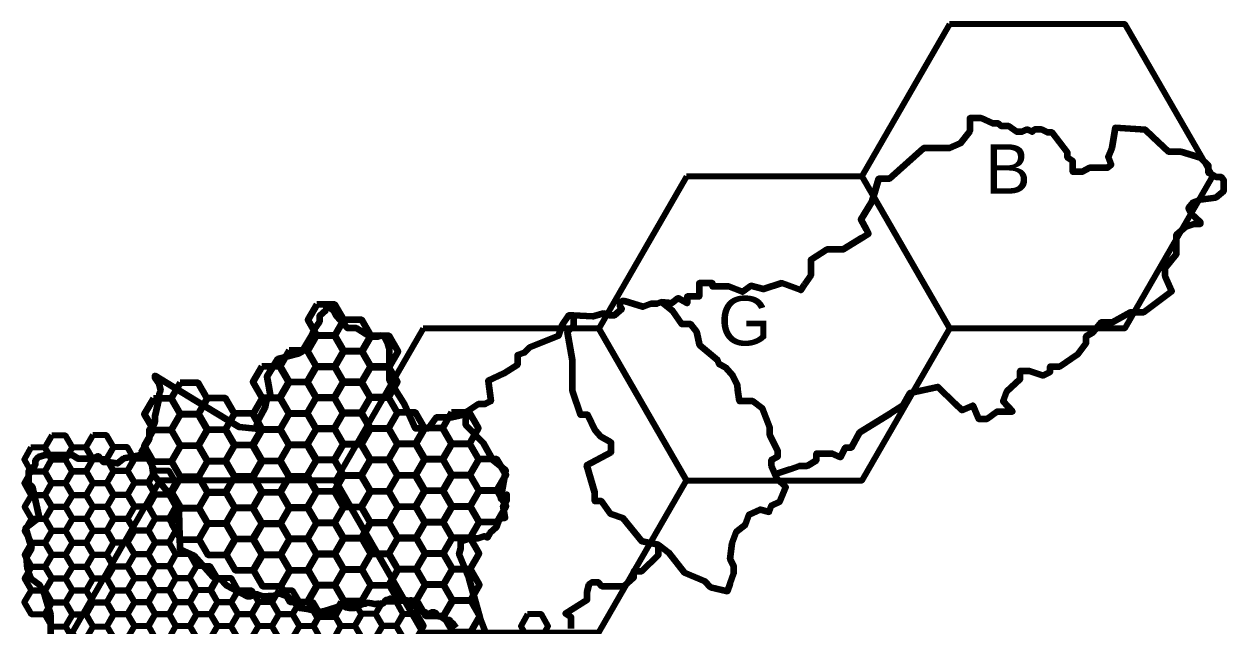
# Model space of a CAD drawing. Header units: millimetres. Extents: x 35340 to 139450, y -25314 to 37699.
# Drawn here: x 84170 to 139450, y 9980 to 37699 of the extents above; entities that cross this region are included whole.
import ezdxf

# ---------------------------------------------------------------- set-up
doc = ezdxf.new("R2010")
doc.units = ezdxf.units.MM
doc.styles.get("Standard").update_dxf_attribs({"font": 'arial.ttf'})

msp = doc.modelspace()

# ---------------------------------------------------------------- linework, layer by layer
at = {"color": 7, "lineweight": 80}
for points in [[(126811, 37699), (122769, 30699), (126811, 23699), (134894, 23699), (138935, 30699), (134894, 37699)], [(114693, 30685), (110651, 23685), (114693, 16685), (122776, 16685), (126817, 23685), (122776, 30685)], [(102562, 23685), (98521, 16685), (102562, 9685), (110645, 9685), (114687, 16685), (110645, 23685)], [(90425, 16682), (86384, 9682), (90425, 2682), (98508, 2682), (102550, 9682), (98508, 16682)]]:
    msp.add_lwpolyline(points, close=True, dxfattribs=at)
at = {"color": 30, "lineweight": 211, "true_color": 0xf8991e}
for points in [[(118781, 16966), (119460, 17200), (119890, 17348), (120250, 17348), (120680, 17620), (120680, 17930), (121400, 17930), (121790, 17750), (122010, 18200), (122290, 18200), (122670, 18910), (124070, 19770), (124677, 20143), (124990, 20720), (126260, 20990), (127050, 20230), (127378, 19915), (127880, 20130), (128140, 19520), (128540, 19520), (129000, 19850), (129710, 19850), (129270, 20310), (129450, 20780), (130060, 21350), (130060, 21730), (130460, 21730), (131110, 21510), (131440, 21690), (131440, 21930), (131890, 21930), (132710, 22500), (133100, 23000), (133100, 23320), (133440, 23530), (133810, 23970), (134310, 23970), (135150, 24430), (135750, 24430), (136370, 24890), (137045, 25390), (136740, 26090), (136740, 26450), (137260, 27100), (137260, 28010), (137680, 28360), (138090, 28500), (138360, 28500), (138360, 28580), (137950, 28960), (137820, 29220), (138040, 29500), (138370, 29620), (139070, 29710), (139450, 30020), (139450, 30330), (139450, 30510), (139340, 30650), (139110, 30650), (138740, 30850), (138740, 31190), (138360, 31530), (137460, 31810), (136910, 31810), (136170, 32510), (135841, 32821), (134440, 32920), (134290, 31980), (134110, 31590), (134250, 31220), (134080, 31080), (133250, 31080), (132920, 30890), (132480, 30890), (132480, 31390), (132240, 31550), (132240, 31780), (131530, 32700), (131320, 32700), (131050, 32840), (130720, 32840), (130610, 32740), (130380, 32840), (130140, 32730), (129900, 32730), (129540, 32990), (129200, 32990), (129060, 33120), (128800, 33120), (128270, 33360), (127740, 33360), (127740, 32760), (127300, 32200), (126800, 31980), (126100, 31980), (125610, 31980), (124030, 30570), (123530, 30570), (123220, 29530), (122720, 28700), (122960, 28260), (123078, 28044), (122780, 27860), (121911, 27322), (121150, 27322), (120420, 26840), (120420, 26120), (120130, 25700), (119949, 25438), (119080, 25760), (118230, 25490), (117660, 25650), (117270, 25370), (116640, 25620), (116260, 25620), (115880, 25620), (115880, 25770), (115270, 25770), (115270, 25420), (115270, 25150), (114720, 25150), (114720, 24850), (114300, 25070), (114020, 24840), (113540, 24890)], [(118870, 16760), (118610, 17360), (118610, 17630), (118900, 17780), (118900, 18050), (118530, 18760), (118530, 19120), (118190, 19990), (117750, 20330), (117130, 20330), (117060, 20860), (117032, 21075), (116840, 21490), (116480, 21880), (116200, 22040), (116130, 22200), (115300, 22900), (115170, 23530), (114890, 23880), (114470, 23880), (114060, 24470), (113540, 24890), (113320, 24820), (113040, 24820), (112670, 24680), (111840, 24930), (111710, 24930), (111620, 24820), (111620, 24700), (111710, 24590), (111360, 24270), (111180, 24270), (110870, 24370), (110380, 24230), (109500, 24280)], [(105820, 8720), (105180, 10340), (104680, 12160), (104210, 13280), (104290, 13570), (104290, 13870), (104760, 14020), (105100, 14020), (105380, 14120), (105520, 14050), (105650, 14270), (105940, 14530), (106060, 14890), (106210, 14960), (106330, 14960), (106250, 15520), (106410, 15760), (106410, 16040), (106250, 15840), (106130, 15840), (106370, 17140), (105780, 17600), (105330, 18400), (104520, 19230), (104520, 19520), (104630, 19680), (104630, 19880), (104300, 19680), (103880, 19580), (103160, 19580), (102790, 19080), (102200, 19080), (101710, 20160), (101010, 21280), (101010, 21990), (101010, 22750), (100950, 22950), (100790, 23280), (100660, 23360), (100460, 23290), (100110, 23290), (99730, 23540), (99492, 23697), (99370, 23697), (99070, 23697), (98560, 24250), (98460, 24470), (98130, 24770), (98070, 24520), (97780, 24260), (97780, 23980), (97530, 23630), (97390, 23300), (96970, 22610), (96800, 22510), (95850, 22270), (95360, 21470), (95430, 21060), (95508, 20604), (95330, 20330), (95270, 20020), (94990, 19520), (94840, 19060), (94080, 19140), (92060, 20370), (90202, 21501), (90202, 21410), (90380, 21150), (90460, 20840), (90400, 20670), (90400, 20510), (90190, 19640), (90190, 19370), (90110, 19170), (89940, 19020), (89940, 18560), (89550, 17950)], [(109370, 9870), (109370, 10090), (109370, 10380), (109120, 10550), (110120, 11190), (110120, 11550), (110210, 11910), (110340, 12000), (110620, 12000), (110790, 11810), (111220, 11810), (111820, 11810), (112260, 12210), (112260, 12510), (112630, 12510), (113400, 13260), (113400, 13710), (112640, 13870), (111770, 14950), (111190, 15150), (110780, 15730), (110470, 15730), (110470, 16130), (110100, 17380), (111220, 17980), (111220, 18430), (110720, 18710), (110500, 18970), (110150, 19700), (109810, 19700), (109430, 20790), (109430, 22220), (109200, 23520), (109500, 23810), (109500, 24280), (109260, 24280), (108960, 23840), (108800, 23340), (107450, 22800), (107210, 22560), (106910, 22450), (106910, 22010), (106270, 21600), (105550, 21270), (105680, 20330), (105400, 20190), (105090, 20190), (104630, 19880)], [(104081, 9899), (103951, 10059), (103821, 10169), (103781, 10249), (103631, 10269), (103561, 10279), (103371, 10399), (103332, 10424), (103261, 10424), (103101, 10599), (102921, 10599), (102881, 10539), (102741, 10539), (102701, 10589), (102351, 10699), (102321, 10649), (102291, 10649), (102281, 10679), (102331, 10859), (102301, 10869), (102231, 10869), (102101, 10939), (102111, 10959), (102041, 11009), (101953, 11072), (102011, 11159), (102001, 11169), (101981, 11159), (101941, 11159), (101891, 11129), (101831, 11149), (101761, 11149), (101531, 11149), (101331, 11149), (101181, 11199), (101091, 11229), (101011, 11229), (100951, 11189), (100900, 11155), (100861, 11179), (100791, 11119), (100721, 11019), (100521, 10989), (100481, 11019), (100421, 10979), (100311, 10979), (100171, 11009), (99989, 11048), (99901, 10999), (99831, 10999), (99731, 10969), (99401, 10799), (99171, 10799), (98991, 10839), (98961, 10889), (98761, 10889), (98021, 10659), (97771, 10619), (97301, 10739), (96881, 10799), (96331, 11359), (96231, 11359), (95921, 11459), (95671, 11369), (95191, 11339), (94901, 11439), (94581, 11339), (94471, 11339), (94181, 11489), (93498, 11843), (93201, 12159), (92871, 12249), (92011, 13209), (91371, 13499), (91311, 15269), (91191, 15659), (90141, 16959), (90061, 17499), (89761, 17899), (89091, 17759), (88776, 17693), (88471, 17469), (88071, 17529), (87831, 17529), (87591, 17799), (87331, 17679), (86671, 17679), (86391, 17839), (85141, 17839), (84831, 17749), (84681, 17589), (84681, 17389), (84381, 17109), (84381, 16589), (84381, 16539), (84551, 16409), (84611, 16129), (84861, 14959), (84241, 14489), (84521, 13559), (84271, 13149), (84311, 12629), (84491, 12169), (84891, 11879), (85111, 11419), (85391, 10499), (85391, 8529)], [(113400, 13710), (113860, 13360), (114580, 12450), (115530, 12050), (115800, 11770), (116580, 11580), (116700, 11930), (116867, 12418), (116867, 12730), (116700, 13060), (116800, 13790), (116990, 14330), (117410, 14650), (117580, 15120), (118090, 15340), (118500, 15230), (118610, 15530), (118990, 15720), (119260, 16370), (118870, 16760)]]:
    msp.add_lwpolyline(points, dxfattribs=at)
at = {"color": 6, "lineweight": 211}
for points in [[(97656, 24790), (97240, 24070), (97656, 23350), (98487, 23350), (98903, 24070), (98487, 24790)], [(98908, 24075), (98492, 23355), (98908, 22635), (99739, 22635), (100155, 23355), (99739, 24075)], [(97648, 23355), (97232, 22635), (97648, 21915), (98479, 21915), (98895, 22635), (98479, 23355)], [(100158, 23345), (99742, 22625), (100158, 21905), (100989, 21905), (101405, 22625), (100989, 23345)], [(96388, 22665), (95972, 21945), (96388, 21225), (97219, 21225), (97635, 21945), (97219, 22665)], [(98898, 22635), (98482, 21915), (98898, 21195), (99729, 21195), (100145, 21915), (99729, 22635)], [(95128, 21935), (94712, 21215), (95128, 20495), (95959, 20495), (96375, 21215), (95959, 21935)], [(97648, 21925), (97232, 21205), (97648, 20485), (98479, 20485), (98895, 21205), (98479, 21925)], [(100128, 21935), (99712, 21215), (100128, 20495), (100959, 20495), (101375, 21215), (100959, 21935)], [(91368, 21177), (90952, 20457), (91368, 19737), (92199, 19737), (92615, 20457), (92199, 21177)], [(96385, 21207), (95970, 20487), (96385, 19767), (97217, 19767), (97632, 20487), (97217, 21207)], [(98878, 21225), (98462, 20505), (98878, 19785), (99709, 19785), (100125, 20505), (99709, 21225)], [(90128, 20455), (89712, 19735), (90128, 19015), (90959, 19015), (91375, 19735), (90959, 20455)], [(92618, 20467), (92202, 19747), (92618, 19027), (93449, 19027), (93865, 19747), (93449, 20467)], [(95138, 20467), (94722, 19747), (95138, 19027), (95969, 19027), (96385, 19747), (95969, 20467)], [(97628, 20495), (97212, 19775), (97628, 19055), (98459, 19055), (98875, 19775), (98459, 20495)], [(100128, 20517), (99712, 19797), (100128, 19077), (100959, 19077), (101375, 19797), (100959, 20517)], [(91368, 19727), (90952, 19007), (91368, 18287), (92199, 18287), (92615, 19007), (92199, 19727)], [(93868, 19757), (93452, 19037), (93868, 18317), (94699, 18317), (95115, 19037), (94699, 19757)], [(96385, 19767), (95970, 19047), (96385, 18327), (97217, 18327), (97632, 19047), (97217, 19767)], [(98878, 19797), (98462, 19077), (98878, 18357), (99709, 18357), (100125, 19077), (99709, 19797)], [(101378, 19807), (100962, 19087), (101378, 18367), (102209, 18367), (102625, 19087), (102209, 19807)], [(103858, 19806), (103442, 19086), (103858, 18366), (104689, 18366), (105105, 19086), (104689, 19806)], [(90127, 19000), (89711, 18280), (90127, 17560), (90958, 17560), (91374, 18280), (90958, 19000)], [(92618, 19017), (92202, 18297), (92618, 17577), (93449, 17577), (93865, 18297), (93449, 19017)], [(95138, 19027), (94722, 18307), (95138, 17587), (95969, 17587), (96385, 18307), (95969, 19027)], [(97638, 19067), (97222, 18347), (97638, 17627), (98469, 17627), (98885, 18347), (98469, 19067)], [(100128, 19077), (99712, 18357), (100128, 17637), (100959, 17637), (101375, 18357), (100959, 19077)], [(102638, 19095), (102222, 18375), (102638, 17655), (103469, 17655), (103885, 18375), (103469, 19095)], [(91378, 18277), (90962, 17557), (91378, 16837), (92209, 16837), (92625, 17557), (92209, 18277)], [(93868, 18307), (93452, 17587), (93868, 16867), (94699, 16867), (95115, 17587), (94699, 18307)], [(96385, 18317), (95970, 17597), (96385, 16877), (97217, 16877), (97632, 17597), (97217, 18317)], [(98878, 18357), (98462, 17637), (98878, 16917), (99709, 16917), (100125, 17637), (99709, 18357)], [(101378, 18367), (100962, 17647), (101378, 16927), (102209, 16927), (102625, 17647), (102209, 18367)], [(103878, 18366), (103462, 17646), (103878, 16926), (104709, 16926), (105125, 17646), (104709, 18366)], [(92628, 17567), (92212, 16847), (92628, 16127), (93459, 16127), (93875, 16847), (93459, 17567)], [(95138, 17577), (94722, 16857), (95138, 16137), (95969, 16137), (96385, 16857), (95969, 17577)], [(97638, 17627), (97222, 16907), (97638, 16187), (98469, 16187), (98885, 16907), (98469, 17627)], [(100128, 17627), (99712, 16907), (100128, 16187), (100959, 16187), (101375, 16907), (100959, 17627)], [(102638, 17655), (102222, 16935), (102638, 16215), (103469, 16215), (103885, 16935), (103469, 17655)], [(105128, 17655), (104712, 16935), (105128, 16215), (105959, 16215), (106375, 16935), (105959, 17655)], [(91388, 16847), (90972, 16127), (91388, 15407), (92219, 15407), (92635, 16127), (92219, 16847)], [(93878, 16857), (93462, 16137), (93878, 15417), (94709, 15417), (95125, 16137), (94709, 16857)], [(96395, 16867), (95980, 16147), (96395, 15427), (97227, 15427), (97642, 16147), (97227, 16867)], [(98878, 16907), (98462, 16187), (98878, 15467), (99709, 15467), (100125, 16187), (99709, 16907)], [(101378, 16917), (100962, 16197), (101378, 15477), (102209, 15477), (102625, 16197), (102209, 16917)], [(103888, 16925), (103472, 16205), (103888, 15485), (104719, 15485), (105135, 16205), (104719, 16925)], [(92638, 16137), (92222, 15417), (92638, 14697), (93469, 14697), (93885, 15417), (93469, 16137)], [(95148, 16127), (94732, 15407), (95148, 14687), (95979, 14687), (96395, 15407), (95979, 16127)], [(97638, 16177), (97222, 15457), (97638, 14737), (98469, 14737), (98885, 15457), (98469, 16177)], [(100138, 16177), (99722, 15457), (100138, 14737), (100969, 14737), (101385, 15457), (100969, 16177)], [(102638, 16205), (102222, 15485), (102638, 14765), (103469, 14765), (103885, 15485), (103469, 16205)], [(105138, 16214), (104722, 15494), (105138, 14774), (105969, 14774), (106385, 15494), (105969, 16214)], [(91392, 15405), (90977, 14685), (91392, 13965), (92224, 13965), (92640, 14685), (92224, 15405)], [(93888, 15427), (93472, 14707), (93888, 13987), (94719, 13987), (95135, 14707), (94719, 15427)], [(96405, 15437), (95990, 14717), (96405, 13997), (97237, 13997), (97652, 14717), (97237, 15437)], [(98888, 15457), (98472, 14737), (98888, 14017), (99719, 14017), (100135, 14737), (99719, 15457)], [(101388, 15467), (100972, 14747), (101388, 14027), (102219, 14027), (102635, 14747), (102219, 15467)], [(103888, 15476), (103472, 14756), (103888, 14036), (104719, 14036), (105135, 14756), (104719, 15476)], [(92642, 14695), (92227, 13975), (92642, 13255), (93474, 13255), (93890, 13975), (93474, 14695)], [(95158, 14697), (94742, 13977), (95158, 13257), (95989, 13257), (96405, 13977), (95989, 14697)], [(97648, 14727), (97232, 14007), (97648, 13287), (98479, 13287), (98895, 14007), (98479, 14727)], [(100148, 14747), (99732, 14027), (100148, 13307), (100979, 13307), (101395, 14027), (100979, 14747)], [(102648, 14755), (102232, 14035), (102648, 13315), (103479, 13315), (103895, 14035), (103479, 14755)], [(93892, 13985), (93477, 13265), (93892, 12545), (94724, 12545), (95140, 13265), (94724, 13985)], [(96410, 13995), (95994, 13275), (96410, 12555), (97241, 12555), (97657, 13275), (97241, 13995)], [(98898, 14027), (98482, 13307), (98898, 12587), (99729, 12587), (100145, 13307), (99729, 14027)], [(101398, 14037), (100982, 13317), (101398, 12597), (102229, 12597), (102645, 13317), (102229, 14037)], [(103898, 14035), (103482, 13315), (103898, 12595), (104729, 12595), (105145, 13315), (104729, 14035)], [(97658, 13297), (97242, 12577), (97658, 11857), (98489, 11857), (98905, 12577), (98489, 13297)], [(100152, 13305), (99737, 12585), (100152, 11865), (100984, 11865), (101400, 12585), (100984, 13305)], [(102658, 13325), (102242, 12605), (102658, 11885), (103489, 11885), (103905, 12605), (103489, 13325)], [(95162, 13255), (94747, 12535), (95162, 11815), (95994, 11815), (96410, 12535), (95994, 13255)], [(96422, 12535), (96007, 11815), (96422, 11095), (97254, 11095), (97669, 11815), (97254, 12535)], [(98902, 12585), (98487, 11865), (98902, 11145), (99734, 11145), (100150, 11865), (99734, 12585)], [(101402, 12595), (100987, 11875), (101402, 11155), (102234, 11155), (102650, 11875), (102234, 12595)], [(103908, 12595), (103492, 11875), (103908, 11155), (104739, 11155), (105155, 11875), (104739, 12595)], [(97662, 11855), (97247, 11135), (97662, 10415), (98494, 10415), (98910, 11135), (98494, 11855)], [(102662, 11883), (102247, 11163), (102662, 10443), (103494, 10443), (103910, 11163), (103494, 11883)], [(103918, 11154), (103502, 10434), (103918, 9714), (104749, 9714), (105165, 10434), (104749, 11154)]]:
    msp.add_lwpolyline(points, close=True, dxfattribs=at)
at = {"color": 4, "lineweight": 80}
for points in [[(85448, 18750), (85130, 18200), (85448, 17650), (86083, 17650), (86400, 18200), (86083, 18750)], [(87338, 18760), (87020, 18210), (87338, 17660), (87973, 17660), (88290, 18210), (87973, 18760)], [(84488, 18200), (84170, 17650), (84488, 17100), (85123, 17100), (85440, 17650), (85123, 18200)], [(86388, 18200), (86070, 17650), (86388, 17100), (87023, 17100), (87340, 17650), (87023, 18200)], [(88298, 18220), (87980, 17670), (88298, 17120), (88933, 17120), (89250, 17670), (88933, 18220)], [(85440, 17650), (85123, 17100), (85440, 16550), (86075, 16550), (86393, 17100), (86075, 17650)], [(87348, 17660), (87030, 17110), (87348, 16560), (87983, 16560), (88300, 17110), (87983, 17660)], [(89258, 17680), (88940, 17130), (89258, 16580), (89893, 16580), (90210, 17130), (89893, 17680)], [(84488, 17100), (84170, 16550), (84488, 16000), (85123, 16000), (85440, 16550), (85123, 17100)], [(86400, 17110), (86083, 16560), (86400, 16010), (87035, 16010), (87353, 16560), (87035, 17110)], [(88308, 17120), (87990, 16570), (88308, 16020), (88943, 16020), (89260, 16570), (88943, 17120)], [(90218, 17130), (89900, 16580), (90218, 16030), (90853, 16030), (91170, 16580), (90853, 17130)], [(85448, 16560), (85130, 16010), (85448, 15460), (86083, 15460), (86400, 16010), (86083, 16560)], [(87348, 16560), (87030, 16010), (87348, 15460), (87983, 15460), (88300, 16010), (87983, 16560)], [(89258, 16580), (88940, 16030), (89258, 15480), (89893, 15480), (90210, 16030), (89893, 16580)], [(84508, 16010), (84190, 15460), (84508, 14910), (85143, 14910), (85460, 15460), (85143, 16010)], [(86400, 16010), (86083, 15460), (86400, 14910), (87035, 14910), (87353, 15460), (87035, 16010)], [(88308, 16020), (87990, 15470), (88308, 14920), (88943, 14920), (89260, 15470), (88943, 16020)], [(89258, 15480), (88940, 14930), (89258, 14380), (89893, 14380), (90210, 14930), (89893, 15480)], [(90218, 16030), (89900, 15480), (90218, 14930), (90853, 14930), (91170, 15480), (90853, 16030)], [(85448, 15460), (85130, 14910), (85448, 14360), (86083, 14360), (86400, 14910), (86083, 15460)], [(87348, 15460), (87030, 14910), (87348, 14360), (87983, 14360), (88300, 14910), (87983, 15460)], [(90218, 14930), (89900, 14380), (90218, 13830), (90853, 13830), (91170, 14380), (90853, 14930)], [(84508, 14910), (84190, 14360), (84508, 13810), (85143, 13810), (85460, 14360), (85143, 14910)], [(86398, 14910), (86080, 14360), (86398, 13810), (87033, 13810), (87350, 14360), (87033, 14910)], [(88308, 14920), (87990, 14370), (88308, 13820), (88943, 13820), (89260, 14370), (88943, 14920)], [(89258, 14380), (88940, 13830), (89258, 13280), (89893, 13280), (90210, 13830), (89893, 14380)], [(85448, 14360), (85130, 13810), (85448, 13260), (86083, 13260), (86400, 13810), (86083, 14360)], [(87348, 14360), (87030, 13810), (87348, 13260), (87983, 13260), (88300, 13810), (87983, 14360)], [(88308, 13820), (87990, 13270), (88308, 12720), (88943, 12720), (89260, 13270), (88943, 13820)], [(90218, 13830), (89900, 13280), (90218, 12730), (90853, 12730), (91170, 13280), (90853, 13830)], [(84508, 13810), (84190, 13260), (84508, 12710), (85143, 12710), (85460, 13260), (85143, 13810)], [(86398, 13810), (86080, 13260), (86398, 12710), (87033, 12710), (87350, 13260), (87033, 13810)], [(89258, 13280), (88940, 12730), (89258, 12180), (89893, 12180), (90210, 12730), (89893, 13280)], [(91168, 13280), (90850, 12730), (91168, 12180), (91803, 12180), (92120, 12730), (91803, 13280)], [(85448, 13260), (85130, 12710), (85448, 12160), (86083, 12160), (86400, 12710), (86083, 13260)], [(87348, 13260), (87030, 12710), (87348, 12160), (87983, 12160), (88300, 12710), (87983, 13260)], [(88308, 12720), (87990, 12170), (88308, 11620), (88943, 11620), (89260, 12170), (88943, 12720)], [(90218, 12730), (89900, 12180), (90218, 11630), (90853, 11630), (91170, 12180), (90853, 12730)], [(92118, 12740), (91800, 12190), (92118, 11640), (92753, 11640), (93070, 12190), (92753, 12740)], [(84508, 12710), (84190, 12160), (84508, 11610), (85143, 11610), (85460, 12160), (85143, 12710)], [(86398, 12710), (86080, 12160), (86398, 11610), (87033, 11610), (87350, 12160), (87033, 12710)], [(89258, 12180), (88940, 11630), (89258, 11080), (89893, 11080), (90210, 11630), (89893, 12180)], [(91168, 12180), (90850, 11630), (91168, 11080), (91803, 11080), (92120, 11630), (91803, 12180)], [(93088, 12180), (92770, 11630), (93088, 11080), (93723, 11080), (94040, 11630), (93723, 12180)], [(84498, 11620), (84180, 11070), (84498, 10520), (85133, 10520), (85450, 11070), (85133, 11620)], [(85448, 12160), (85130, 11610), (85448, 11060), (86083, 11060), (86400, 11610), (86083, 12160)], [(86398, 11610), (86080, 11060), (86398, 10510), (87033, 10510), (87350, 11060), (87033, 11610)], [(87348, 12160), (87030, 11610), (87348, 11060), (87983, 11060), (88300, 11610), (87983, 12160)], [(88308, 11620), (87990, 11070), (88308, 10520), (88943, 10520), (89260, 11070), (88943, 11620)], [(90218, 11630), (89900, 11080), (90218, 10530), (90853, 10530), (91170, 11080), (90853, 11630)], [(92128, 11630), (91810, 11080), (92128, 10530), (92763, 10530), (93080, 11080), (92763, 11630)], [(94038, 11620), (93720, 11070), (94038, 10520), (94673, 10520), (94990, 11070), (94673, 11620)], [(95908, 11620), (95590, 11070), (95908, 10520), (96543, 10520), (96860, 11070), (96543, 11620)], [(85448, 11060), (85130, 10510), (85448, 9960), (86083, 9960), (86400, 10510), (86083, 11060)], [(87348, 11060), (87030, 10510), (87348, 9960), (87983, 9960), (88300, 10510), (87983, 11060)], [(89258, 11080), (88940, 10530), (89258, 9980), (89893, 9980), (90210, 10530), (89893, 11080)], [(91168, 11080), (90850, 10530), (91168, 9980), (91803, 9980), (92120, 10530), (91803, 11080)], [(93078, 11080), (92760, 10530), (93078, 9980), (93713, 9980), (94030, 10530), (93713, 11080)], [(94968, 11080), (94650, 10530), (94968, 9980), (95603, 9980), (95920, 10530), (95603, 11080)], [(96858, 11080), (96540, 10530), (96858, 9980), (97493, 9980), (97810, 10530), (97493, 11080)], [(98768, 11080), (98450, 10530), (98768, 9980), (99403, 9980), (99720, 10530), (99403, 11080)], [(100688, 11090), (100370, 10540), (100688, 9990), (101323, 9990), (101640, 10540), (101323, 11090)], [(86398, 10510), (86080, 9960), (86398, 9410), (87033, 9410), (87350, 9960), (87033, 10510)], [(88308, 10520), (87990, 9970), (88308, 9420), (88943, 9420), (89260, 9970), (88943, 10520)], [(90218, 10520), (89900, 9970), (90218, 9420), (90853, 9420), (91170, 9970), (90853, 10520)], [(92128, 10520), (91810, 9970), (92128, 9420), (92763, 9420), (93080, 9970), (92763, 10520)], [(94018, 10520), (93700, 9970), (94018, 9420), (94653, 9420), (94970, 9970), (94653, 10520)], [(95908, 10520), (95590, 9970), (95908, 9420), (96543, 9420), (96860, 9970), (96543, 10520)], [(97818, 10520), (97500, 9970), (97818, 9420), (98453, 9420), (98770, 9970), (98453, 10520)], [(99728, 10540), (99410, 9990), (99728, 9440), (100363, 9440), (100680, 9990), (100363, 10540)], [(101638, 10530), (101320, 9980), (101638, 9430), (102273, 9430), (102590, 9980), (102273, 10530)], [(107368, 10520), (107050, 9970), (107368, 9420), (108003, 9420), (108320, 9970), (108003, 10520)], [(100678, 9990), (100360, 9440), (100678, 8890), (101313, 8890), (101630, 9440), (101313, 9990)]]:
    msp.add_lwpolyline(points, close=True, dxfattribs=at)

# ---------------------------------------------------------------- texts
at = {"color": 40, "lineweight": 80, "true_color": 0xf8d731}
for s, p in [('B', (128435, 29890)), ('G', (116135, 22900))]:
    msp.add_text(s, height=2270, dxfattribs=at).set_placement(p)

doc.saveas('drawing.dxf')
